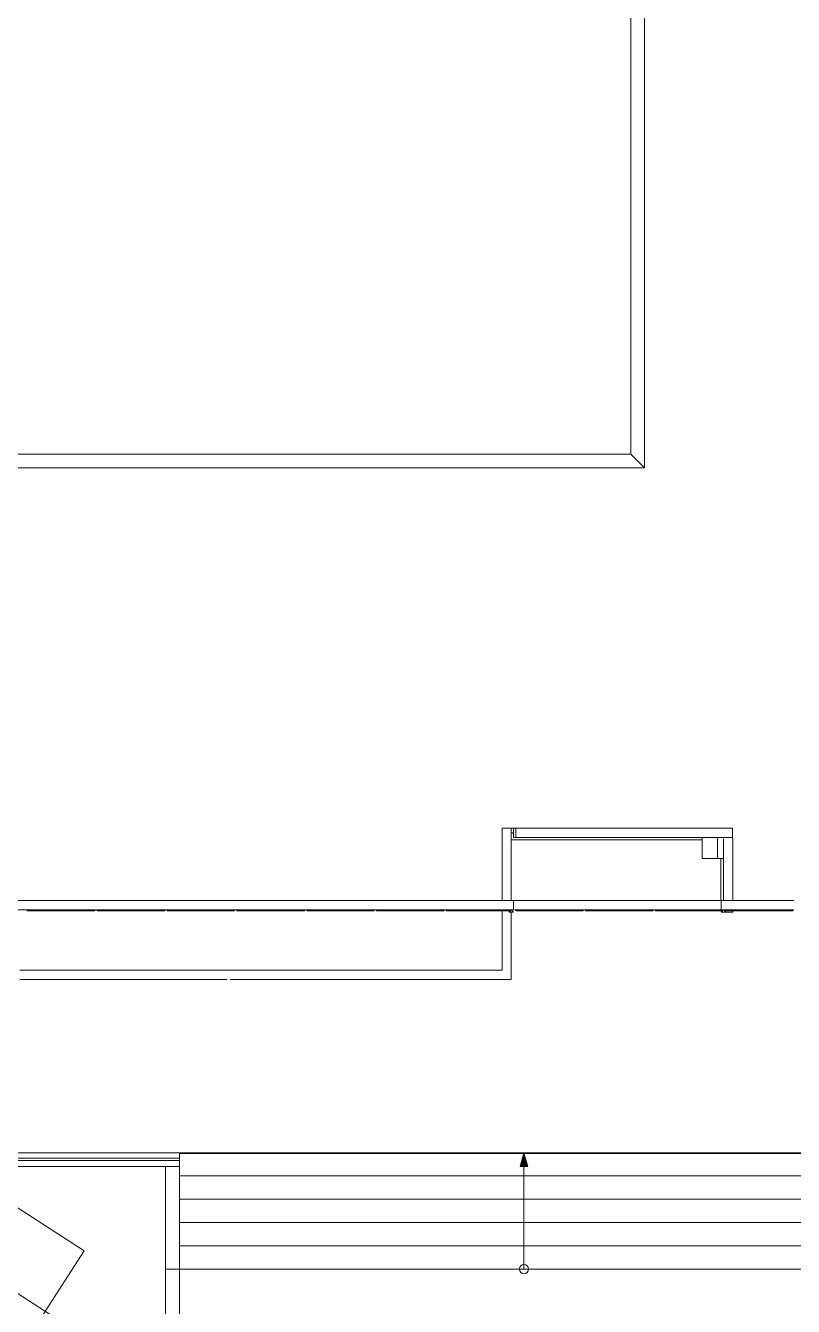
# Model space of a CAD drawing. Header units: metres. Extents: x -13933 to 152404, y -7861 to 21912.
# Drawn here: x 108149 to 109798, y -448 to 2302 of the extents above; entities that cross this region are included whole.
import ezdxf

# ---------------------------------------------------------------- set-up
doc = ezdxf.new("R2010")
doc.units = ezdxf.units.M
doc.header["$LTSCALE"] = 100
doc.header["$MEASUREMENT"] = 0
doc.linetypes.add('HIDDEN', pattern=[0.375, 0.25, -0.125])
doc.layers.get('0').update_dxf_attribs({"color": 9, "lineweight": 9})
doc.layers.add('06D', color=9, linetype='Continuous', lineweight=9)
doc.layers.add('40', color=9, linetype='Continuous', lineweight=9)

# ---------------------------------------------------------------- blocks, each defined once
blk = doc.blocks.new('p-metro sınırı')
at = {"layer": '40', "linetype": 'HIDDEN'}
blk.add_lwpolyline([(-25.79, -49.916), (-39.433, -0.22), (-31.397, 9.904), (19.605, 3.11), (35.279, -10.283), (24.82, -22.523), (0.139, -1.434), (-21.079, -28.167), (-15.857, -47.189)], close=True, dxfattribs=at)
blk = doc.blocks.new('p-kule_vaziyet')
for p, q in [((6786.5, -21175.6), (6786.5, -18808.6)), ((6757.5, -21146.6), (6757.5, -18837.6)), ((5003.5, -21146.6), (6757.5, -21146.6)), ((6786.5, -21175.6), (6757.5, -21146.6)), ((4974.5, -21175.6), (6786.5, -21175.6)), ((6480.5, -21949.6), (6500.5, -21949.6)), ((6480.5, -22104.6), (6480.5, -21949.6)), ((6500.5, -21949.6), (6505.5, -21949.6)), ((6500.5, -21949.6), (6500.5, -22104.6)), ((6505.5, -21959.6), (6500.5, -21959.6)), ((6510.5, -21949.6), (6505.5, -21949.6)), ((6505.5, -21949.6), (6505.5, -21969.6)), ((6505.5, -21969.6), (6505.5, -21949.6)), ((6658, -21949.6), (6505.5, -21949.6)), ((6505.5, -21969.6), (6510.5, -21969.6)), ((6505.5, -21969.6), (6658, -21969.6)), ((6510.5, -21969.6), (6510.5, -21949.6)), ((6808, -21949.6), (6658, -21949.6)), ((6658, -21969.6), (6808, -21969.6)), ((6958, -21949.6), (6808, -21949.6)), ((6808, -21969.6), (6958, -21969.6)), ((6910.5, -21969.6), (6910.5, -22014.6)), ((6943.6, -22014.6), (6943.6, -21969.6)), ((6956, -22104.6), (6956, -21972.5)), ((6973, -21949.6), (6958, -21949.6)), ((6958, -21969.6), (6973, -21969.6)), ((6975.5, -21949.6), (6973, -21949.6)), ((6973, -21969.6), (6975.5, -21969.6)), ((6975.5, -21949.6), (6975.5, -21969.6)), ((6975.5, -21969.6), (6975.5, -21972.5)), ((6976, -21972.5), (6976, -22104.6)), ((6910.5, -21974.6), (6500.5, -21974.6)), ((6910.5, -22014.6), (6956, -22014.6)), ((6950.5, -22104.6), (6950.5, -22014.6)), ((5308.5, -22104.6), (5458.5, -22104.6)), ((5458.5, -22104.6), (5608.5, -22104.6)), ((5608.5, -22104.6), (5758.5, -22104.6)), ((5758.5, -22104.6), (5908.5, -22104.6)), ((5908.5, -22104.6), (6058.5, -22104.6)), ((6058.5, -22104.6), (6208.5, -22104.6)), ((6208.5, -22104.6), (6358.5, -22104.6)), ((6358.5, -22104.6), (6505.5, -22104.6)), ((6505.5, -22104.6), (6507.5, -22104.6)), ((6505.5, -22104.6), (6505.5, -22124.6)), ((6657.5, -22104.6), (6507.5, -22104.6)), ((6807.5, -22104.6), (6657.5, -22104.6)), ((6951, -22104.6), (6807.5, -22104.6)), ((6951, -22124.6), (6951, -22104.6)), ((6957.5, -22104.6), (6951, -22104.6)), ((7107.5, -22104.6), (6957.5, -22104.6)), ((5458.5, -22124.6), (5308.5, -22124.6)), ((5608.5, -22124.6), (5458.5, -22124.6)), ((5461, -22126.1), (5606, -22126.1)), ((5461, -22127.1), (5461, -22126.1)), ((5606, -22127.1), (5461, -22127.1)), ((5606, -22127.1), (5606, -22126.1)), ((5758.5, -22124.6), (5608.5, -22124.6)), ((5611, -22126.1), (5756, -22126.1)), ((5611, -22127.1), (5611, -22126.1)), ((5756, -22127.1), (5611, -22127.1)), ((5756, -22127.1), (5756, -22126.1)), ((5908.5, -22124.6), (5758.5, -22124.6)), ((5761, -22126.1), (5906, -22126.1)), ((5761, -22127.1), (5761, -22126.1)), ((5906, -22127.1), (5761, -22127.1)), ((5906, -22127.1), (5906, -22126.1)), ((6058.5, -22124.6), (5908.5, -22124.6)), ((5911, -22126.1), (6056, -22126.1)), ((5911, -22127.1), (5911, -22126.1)), ((6056, -22127.1), (5911, -22127.1)), ((6056, -22127.1), (6056, -22126.1)), ((6208.5, -22124.6), (6058.5, -22124.6)), ((6061, -22126.1), (6206, -22126.1)), ((6061, -22127.1), (6061, -22126.1)), ((6206, -22127.1), (6061, -22127.1)), ((6206, -22127.1), (6206, -22126.1)), ((6358.5, -22124.6), (6208.5, -22124.6)), ((6211, -22126.1), (6356, -22126.1)), ((6211, -22127.1), (6211, -22126.1)), ((6356, -22127.1), (6211, -22127.1)), ((6356, -22127.1), (6356, -22126.1)), ((6505.5, -22124.6), (6358.5, -22124.6)), ((6361, -22126.1), (6496, -22126.1)), ((6361, -22127.1), (6361, -22126.1)), ((6496, -22127.1), (6361, -22127.1)), ((6480.5, -22254.6), (6480.5, -22124.6)), ((6496, -22124.6), (6496, -22126.3)), ((6496, -22127.1), (6496, -22126.1)), ((6496, -22126.3), (6498.4, -22126.3)), ((6498.4, -22128.2), (6496, -22128.2)), ((6496, -22128.2), (6496, -22129.6)), ((6496, -22129.6), (6505.5, -22129.6)), ((6498.4, -22126.3), (6498.4, -22128.2)), ((6505.5, -22129.6), (6500.5, -22124.6)), ((6500.5, -22129.6), (6500.5, -22254.6)), ((6507.5, -22124.6), (6657.5, -22124.6)), ((6510, -22126.1), (6655, -22126.1)), ((6510, -22126.1), (6510, -22127.1)), ((6655, -22127.1), (6510, -22127.1)), ((6655, -22126.1), (6655, -22127.1)), ((6657.5, -22124.6), (6807.5, -22124.6)), ((6660, -22126.1), (6805, -22126.1)), ((6660, -22126.1), (6660, -22127.1)), ((6805, -22127.1), (6660, -22127.1)), ((6805, -22126.1), (6805, -22127.1)), ((6807.5, -22124.6), (6951, -22124.6)), ((6810, -22126.1), (6954.5, -22126.1)), ((6810, -22126.1), (6810, -22127.1)), ((6953.5, -22127.1), (6810, -22127.1)), ((6951, -22124.6), (6957.5, -22124.6)), ((6956, -22124.6), (6951, -22129.6)), ((6951, -22129.6), (6960.5, -22129.6)), ((6957.5, -22124.6), (7107.5, -22124.6)), ((6958.2, -22128.2), (6958.2, -22126.3)), ((6958.2, -22126.3), (6960.5, -22126.3)), ((6960.5, -22128.2), (6958.2, -22128.2)), ((6960, -22126.1), (7105, -22126.1)), ((6960, -22126.1), (6960, -22127.1)), ((7105, -22127.1), (6960, -22127.1)), ((6960.5, -22126.3), (6960.5, -22124.6)), ((6960.5, -22129.6), (6960.5, -22128.2)), ((6976, -22129.6), (6960.5, -22129.6)), ((6976, -22124.6), (6976, -22129.6)), ((7105, -22126.1), (7105, -22127.1)), ((5445, -22254.6), (5595, -22254.6)), ((5595, -22274.6), (5445, -22274.6)), ((5595, -22254.6), (5745, -22254.6)), ((5745, -22274.6), (5595, -22274.6)), ((5745, -22254.6), (5895, -22254.6)), ((5890.5, -22274.6), (5745, -22274.6)), ((5895, -22254.6), (6045, -22254.6)), ((6045, -22274.6), (5897, -22274.6)), ((6045, -22254.6), (6195, -22254.6)), ((6195, -22274.6), (6045, -22274.6)), ((6195, -22254.6), (6345, -22254.6)), ((6345, -22274.6), (6195, -22274.6)), ((6345, -22254.6), (6480.5, -22254.6)), ((6500.5, -22274.6), (6345, -22274.6)), ((6500.5, -22254.6), (6500.5, -22274.6))]:
    blk.add_line(p, q)

msp = doc.modelspace()

# ---------------------------------------------------------------- hatches: boundary and pattern name
msp.add_hatch(color=256).paths.add_polyline_path([(109227.7, -148), (109219.6, -118), (109211.6, -148)], flags=0)

# ---------------------------------------------------------------- linework, layer by layer
for p, q in [((107659.5, -135), (108479.6, -135)), ((108479.6, -130), (107661, -130)), ((107664.5, -118), (108479.6, -118)), ((108479.6, -118), (109959.6, -118)), ((108479.6, -118), (108479.6, -368)), ((108479.6, -118), (109959.6, -118)), ((109959.6, -120), (108479.6, -120)), ((108479.6, -130), (108479.6, -135)), ((109219.6, -118), (109211.6, -148)), ((109227.7, -148), (109219.6, -118)), ((109219.6, -168), (109219.6, -120)), ((108479.6, -148), (107655.6, -148)), ((107710.9, -148), (108449.6, -625.5)), ((108449.6, -368), (108449.6, -148)), ((109211.6, -148), (109227.7, -148)), ((108479.6, -168), (109959.6, -168)), ((108479.6, -168), (109959.6, -168)), ((109219.6, -218), (109219.6, -168)), ((108479.6, -218), (109959.6, -218)), ((108479.6, -218), (109959.6, -218)), ((109219.6, -268), (109219.6, -218)), ((108479.6, -268), (109959.6, -268)), ((108479.6, -268), (109959.6, -268)), ((109219.6, -318), (109219.6, -268)), ((108479.6, -318), (109959.6, -318)), ((108479.6, -318), (109959.6, -318)), ((109219.6, -368), (109219.6, -318)), ((108479.6, -368), (108449.6, -368)), ((108449.6, -625.5), (108449.6, -368)), ((108479.6, -368), (109959.6, -368)), ((108479.6, -368), (109959.6, -368)), ((108479.6, -368), (108479.6, -680.6))]:
    msp.add_line(p, q)
msp.add_circle((109219.6, -368), 10)

# ---------------------------------------------------------------- block references
at = {"xscale": 100, "yscale": 100, "zscale": 100, "rotation": 41.77461727824222}
msp.add_blockref('p-metro sınırı', (106313.7, 4246.7), dxfattribs=at)
at = {"layer": '06D'}
msp.add_blockref('p-kule_vaziyet', (102691.9, 22528.2), dxfattribs=at)

doc.saveas('drawing.dxf')
